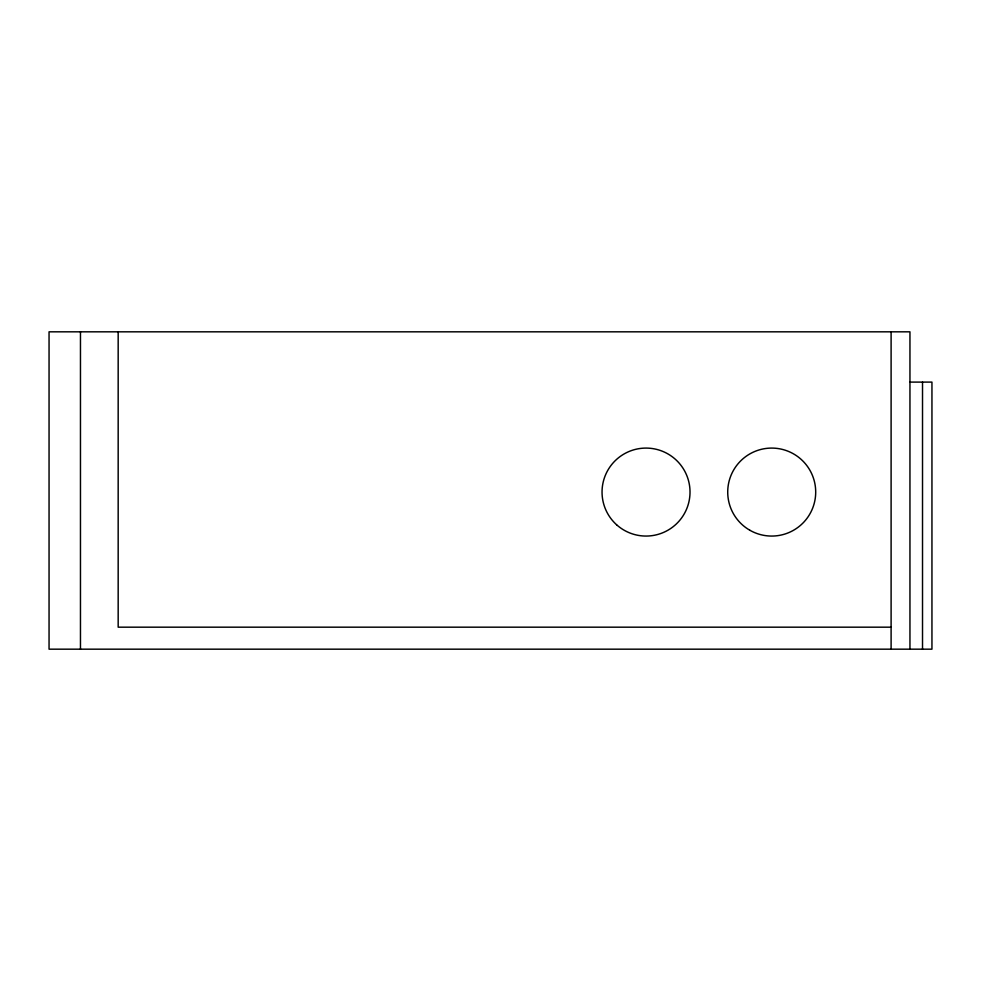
<?xml version="1.0" encoding="UTF-8"?>
<svg xmlns="http://www.w3.org/2000/svg" width="981" height="981" viewBox="0 0 981 981"><rect width="100%" height="100%" fill="white"/><g stroke="black" fill="none" stroke-linecap="round" stroke-linejoin="round"><path stroke-width="1.47" d="M909.951 382.1L931.95 382.1L931.95 649.177L49.05 649.177L49.05 331.823L909.951 331.823L909.951 649.177M891.104 627.178L118.174 627.178L118.174 331.823M922.52 382.1L922.52 649.177M891.104 331.823L891.104 649.177M80.467 331.823L80.467 649.177M749.717 530.169A43.986 43.986 0 0 0 815.702 492.07A43.986 43.986 0 0 0 749.717 453.982A43.986 43.986 0 0 0 749.717 530.169M616.571 524.737A43.986 43.986 0 0 0 689.054 501.242A43.986 43.986 0 0 0 632.463 450.23A43.986 43.986 0 0 0 616.571 524.737"/></g></svg>
